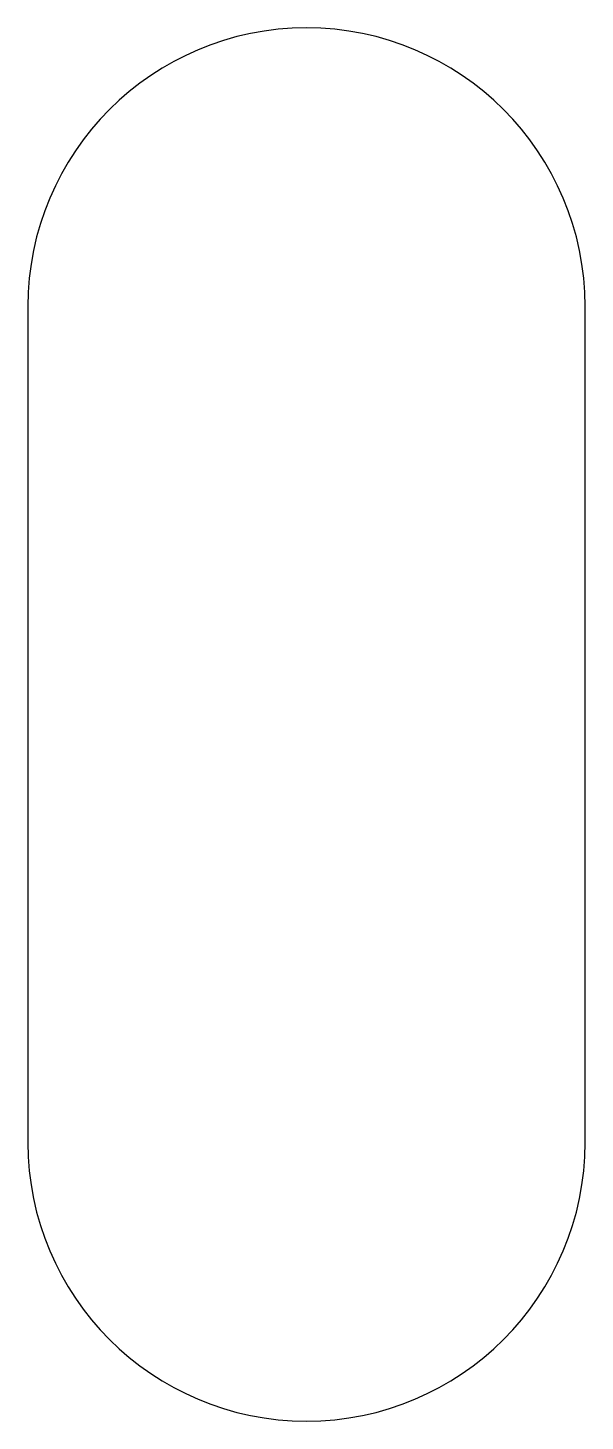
# Model space of a CAD drawing. Header units: metres. Extents: x -300 to 300, y 300 to 1800.
import ezdxf

# ---------------------------------------------------------------- set-up
doc = ezdxf.new("R2010")
doc.units = ezdxf.units.M

msp = doc.modelspace()

# ---------------------------------------------------------------- linework, layer by layer
at = {"layer": 'PARAMETRIX'}
for p, q in [((-300, 1500), (-300, 600)), ((300, 600), (300, 1500))]:
    msp.add_line(p, q, dxfattribs=at)
for centre, start, end in [((0, 1500), 0, 180), ((0, 600), 180, 0)]:
    msp.add_arc(centre, 300, start, end, dxfattribs=at)

doc.saveas('drawing.dxf')
